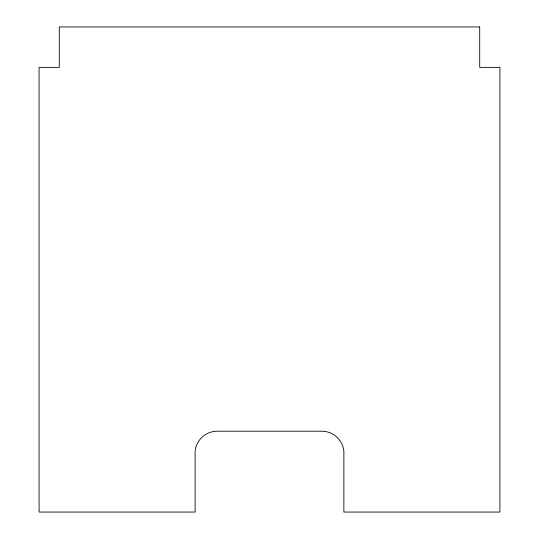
<?xml version="1.0" encoding="UTF-8"?>
<svg xmlns="http://www.w3.org/2000/svg" width="539" height="539" viewBox="0 0 539 539"><rect width="100%" height="100%" fill="white"/><g stroke="black" fill="none" stroke-linecap="round" stroke-linejoin="round"><path stroke-width="0.81" d="M479.71 26.95L59.29 26.95L59.29 67.375L39.078 67.375L39.078 512.05L195.125 512.05L195.125 451.109A22.234 22.234 0 0 1 217.237 431.2L321.763 431.2A22.234 22.234 0 0 1 343.875 451.109L343.875 512.05L499.922 512.05L499.922 67.375L479.71 67.375L479.71 26.95"/></g></svg>
